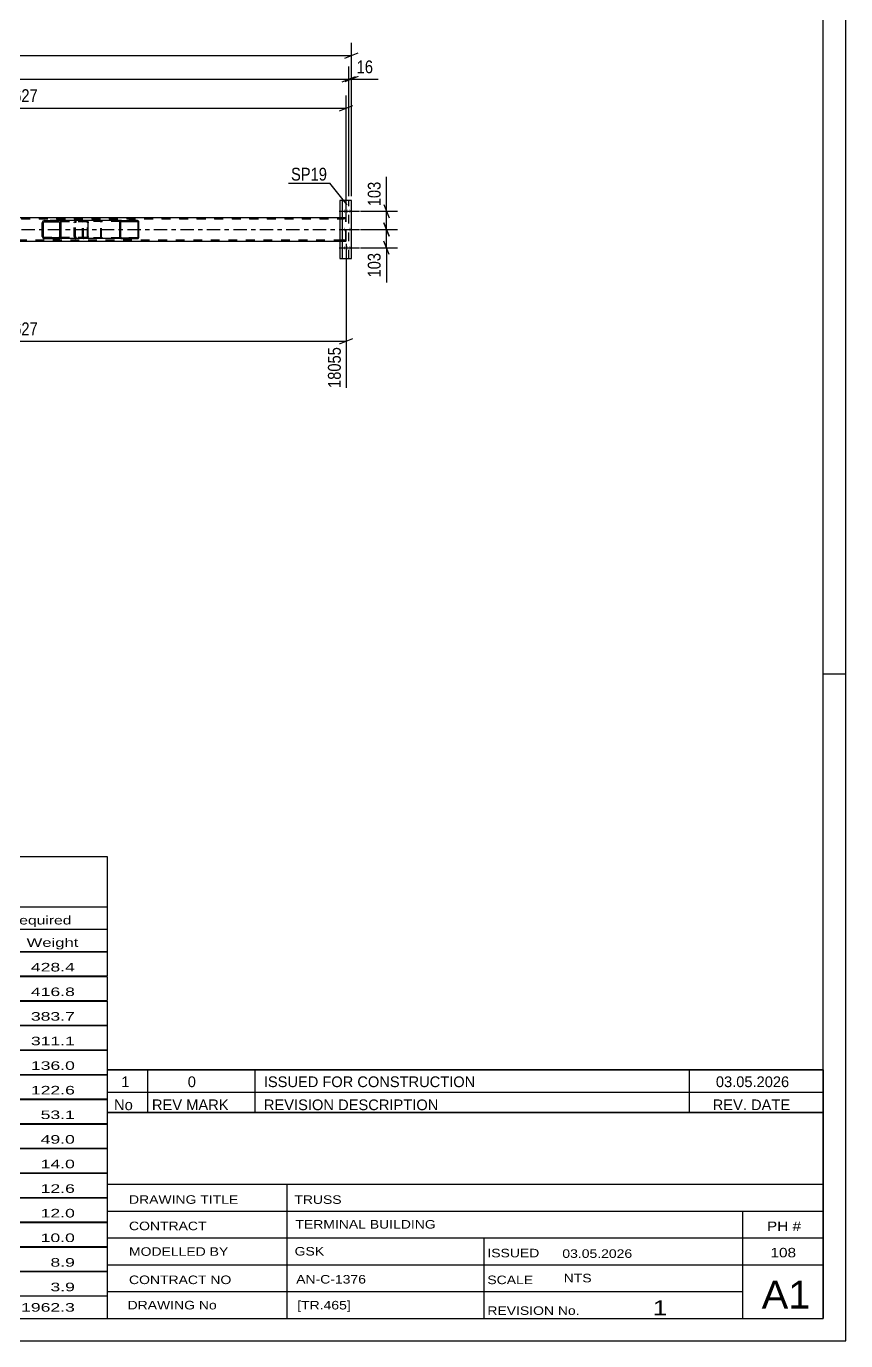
# Model space of a CAD drawing. Header units: millimetres. Extents: x 0 to 841, y 0 to 594.
# Drawn here: x 657.9 to 841, y 0 to 293.9 of the extents above; entities that cross this region are included whole.
import ezdxf

# ---------------------------------------------------------------- set-up
doc = ezdxf.new("R2010")
doc.units = ezdxf.units.MM
doc.linetypes.add('DXK_LINE_DOT2', pattern=[3.9198, 1.9599, -1.9599])
doc.linetypes.add('DXK_LINE_DOT3', pattern=[5.9187, 2.979, -0.9799, 0.9799, -0.9799])
doc.styles.add('Arial Narrow', font='ARIALN.TTF', dxfattribs={"height": 0.2})

# ---------------------------------------------------------------- blocks, each defined once
blk = doc.blocks.new('Unknown-814553059-12556')
at = {"color": 7, "linetype": 'Continuous'}
for p, q in [((676, 51.05), (676, 5)), ((676, 51.05), (836, 51.05)), ((836, 51), (836, 5)), ((676, 35), (836, 35)), ((716.14, 35), (716.14, 5)), ((676, 29), (836, 29)), ((818, 5.05), (818, 29.05)), ((676, 23), (836, 23)), ((760.14, 23), (760.14, 5)), ((676, 17), (836, 17)), ((676, 11), (818, 11)), ((676, 5), (836, 5))]:
    blk.add_line(p, q, dxfattribs=at)
at = {"color": 7, "style": 'Arial Narrow'}
for s, height, width, p in [('DRAWING TITLE', 1.9089, 1.425378, (680.88, 30.61)), ('TRUSS', 1.909, 1.425378, (717.81, 30.59)), ('CONTRACT', 1.909, 1.425378, (680.88, 24.71)), ('TERMINAL BUILDING', 1.9089, 1.425378, (718.06, 25.07)), ('MODELLED BY', 1.9089, 1.425378, (680.88, 18.98)), ('GSK', 1.909, 1.425378, (717.88, 19.04)), ('ISSUED', 1.909, 1.425378, (760.94, 18.64)), ('03.05.2026', 1.909, 1.425378, (777.69, 18.52)), ('AN-C-1376', 1.909, 1.425378, (718.23, 12.78)), ('CONTRACT NO', 1.9089, 1.425378, (680.88, 12.66)), ('SCALE', 1.909, 1.425378, (760.94, 12.65)), ('A1', 6.204, 1.25, (822.24, 7.2)), ('DRAWING No', 1.909, 1.425378, (680.56, 7)), ('[TR.465]', 1.909, 1.425378, (718.46, 6.99)), ('1', 3.34, 1.5, (797.91, 5.68)), ('REVISION No.', 1.9089, 1.425378, (760.94, 5.77))]:
    blk.add_text(s, height=height, dxfattribs=dict(at, width=width)).set_placement(p)
at = {"color": 7, "linetype": 'Continuous', "style": 'Arial Narrow'}
for s, height, width, p in [('PH #', 2.1, 1.42538, (823.4, 24.55)), ('108', 2.1, 1.42538, (824.19, 18.65)), ('NTS', 1.909, 1.425378, (778, 13.05))]:
    blk.add_text(s, height=height, dxfattribs=dict(at, width=width)).set_placement(p)
blk = doc.blocks.new('Unknown-814553059-1135')
at = {"color": 5, "linetype": 'Continuous'}
for p, q in [((841, 0), (841, 594)), ((836, 5), (836, 589)), ((841, 149), (836, 149)), ((5, 5), (836, 5)), ((0, 0), (841, 0))]:
    blk.add_line(p, q, dxfattribs=at)
blk = doc.blocks.new('Unknown-814553059-12557')
at = {"color": 7, "linetype": 'Continuous'}
for p, q in [((516, 108.25), (676, 108.25)), ((516, 97), (516, 108.25)), ((676, 108.25), (676, 97)), ((516, 97), (676, 97)), ((516, 97), (516, 92)), ((676, 97), (676, 92)), ((516, 92), (676, 92)), ((516, 92), (516, 87)), ((540, 92), (540, 87)), ((575.5, 92), (575.5, 87)), ((601.5, 92), (601.5, 87)), ((614.5, 92), (614.5, 87)), ((632, 92), (632, 87)), ((654, 92), (654, 87)), ((676, 92), (676, 87)), ((516, 87), (676, 87)), ((516, 86.95), (516, 81.55)), ((516, 86.95), (676, 86.95)), ((540, 87), (540, 81.5)), ((575.5, 87), (575.5, 81.5)), ((601.5, 87), (601.5, 81.5)), ((614.5, 87), (614.5, 81.5)), ((632, 87), (632, 81.5)), ((654, 87), (654, 81.5)), ((676, 86.95), (676, 81.55)), ((516, 81.55), (676, 81.55)), ((516, 81.45), (516, 76.05)), ((516, 81.45), (676, 81.45)), ((540, 81.5), (540, 76)), ((575.5, 81.5), (575.5, 76)), ((601.5, 81.5), (601.5, 76)), ((614.5, 81.5), (614.5, 76)), ((632, 81.5), (632, 76)), ((654, 81.5), (654, 76)), ((676, 81.45), (676, 76.05)), ((516, 76.05), (676, 76.05)), ((516, 75.95), (516, 70.55)), ((516, 75.95), (676, 75.95)), ((540, 76), (540, 70.5)), ((575.5, 76), (575.5, 70.5)), ((601.5, 76), (601.5, 70.5)), ((614.5, 76), (614.5, 70.5)), ((632, 76), (632, 70.5)), ((654, 76), (654, 70.5)), ((676, 75.95), (676, 70.55)), ((516, 70.55), (676, 70.55)), ((516, 70.45), (516, 65.05)), ((516, 70.45), (676, 70.45)), ((540, 70.5), (540, 65)), ((575.5, 70.5), (575.5, 65)), ((601.5, 70.5), (601.5, 65)), ((614.5, 70.5), (614.5, 65)), ((632, 70.5), (632, 65)), ((654, 70.5), (654, 65)), ((676, 70.45), (676, 65.05)), ((516, 65.05), (676, 65.05)), ((516, 64.95), (516, 59.55)), ((516, 64.95), (676, 64.95)), ((540, 65), (540, 59.5)), ((575.5, 65), (575.5, 59.5)), ((601.5, 65), (601.5, 59.5)), ((614.5, 65), (614.5, 59.5)), ((632, 65), (632, 59.5)), ((654, 65), (654, 59.5)), ((676, 64.95), (676, 59.55)), ((516, 59.55), (676, 59.55)), ((516, 59.45), (516, 54.05)), ((516, 59.45), (676, 59.45)), ((540, 59.5), (540, 54)), ((575.5, 59.5), (575.5, 54)), ((601.5, 59.5), (601.5, 54)), ((614.5, 59.5), (614.5, 54)), ((632, 59.5), (632, 54)), ((654, 59.5), (654, 54)), ((676, 59.45), (676, 54.05)), ((516, 54.05), (676, 54.05)), ((516, 53.95), (516, 48.55)), ((516, 53.95), (676, 53.95)), ((540, 54), (540, 48.5)), ((575.5, 54), (575.5, 48.5)), ((601.5, 54), (601.5, 48.5)), ((614.5, 54), (614.5, 48.5)), ((632, 54), (632, 48.5)), ((654, 54), (654, 48.5)), ((676, 53.95), (676, 48.55)), ((516, 48.55), (676, 48.55)), ((516, 48.45), (516, 43.05)), ((516, 48.45), (676, 48.45)), ((540, 48.5), (540, 43)), ((575.5, 48.5), (575.5, 43)), ((601.5, 48.5), (601.5, 43)), ((614.5, 48.5), (614.5, 43)), ((632, 48.5), (632, 43)), ((654, 48.5), (654, 43)), ((676, 48.45), (676, 43.05)), ((516, 43.05), (676, 43.05)), ((516, 42.95), (516, 37.55)), ((516, 42.95), (676, 42.95)), ((540, 43), (540, 37.5)), ((575.5, 43), (575.5, 37.5)), ((601.5, 43), (601.5, 37.5)), ((614.5, 43), (614.5, 37.5)), ((632, 43), (632, 37.5)), ((654, 43), (654, 37.5)), ((676, 42.95), (676, 37.55)), ((516, 37.55), (676, 37.55)), ((516, 37.45), (516, 32.05)), ((516, 37.45), (676, 37.45)), ((540, 37.5), (540, 32)), ((575.5, 37.5), (575.5, 32)), ((601.5, 37.5), (601.5, 32)), ((614.5, 37.5), (614.5, 32)), ((632, 37.5), (632, 32)), ((654, 37.5), (654, 32)), ((676, 37.45), (676, 32.05)), ((516, 32.05), (676, 32.05)), ((516, 31.95), (516, 26.55)), ((516, 31.95), (676, 31.95)), ((540, 32), (540, 26.5)), ((575.5, 32), (575.5, 26.5)), ((601.5, 32), (601.5, 26.5)), ((614.5, 32), (614.5, 26.5)), ((632, 32), (632, 26.5)), ((654, 32), (654, 26.5)), ((676, 31.95), (676, 26.55)), ((516, 26.55), (676, 26.55)), ((516, 26.45), (516, 21.05)), ((516, 26.45), (676, 26.45)), ((540, 26.5), (540, 21)), ((575.5, 26.5), (575.5, 21)), ((601.5, 26.5), (601.5, 21)), ((614.5, 26.5), (614.5, 21)), ((632, 26.5), (632, 21)), ((654, 26.5), (654, 21)), ((676, 26.45), (676, 21.05)), ((516, 21.05), (676, 21.05)), ((516, 20.95), (516, 15.55)), ((516, 20.95), (676, 20.95)), ((540, 21), (540, 15.5)), ((575.5, 21), (575.5, 15.5)), ((601.5, 21), (601.5, 15.5)), ((614.5, 21), (614.5, 15.5)), ((632, 21), (632, 15.5)), ((654, 21), (654, 15.5)), ((676, 20.95), (676, 15.55)), ((516, 15.55), (676, 15.55)), ((516, 15.45), (516, 10.05)), ((516, 15.45), (676, 15.45)), ((540, 15.5), (540, 10)), ((575.5, 15.5), (575.5, 10)), ((601.5, 15.5), (601.5, 10)), ((614.5, 15.5), (614.5, 10)), ((632, 15.5), (632, 10)), ((654, 15.5), (654, 10)), ((676, 15.45), (676, 10.05)), ((516, 10.05), (676, 10.05)), ((516, 10), (676, 10)), ((516, 10), (516, 5)), ((632, 10), (632, 5)), ((654, 10), (654, 5)), ((676, 10), (676, 5)), ((516, 5), (676, 5))]:
    blk.add_line(p, q, dxfattribs=at)
at = {"color": 7, "style": 'Arial Narrow'}
for s, height, width, p in [('GENERAL NOTES & WELD DETAILS :', 2.8633, 1.4, (517.15, 100.56)), ('REFER TYP DRAWING TYP-01', 1.9089, 1.6, (600.7, 100.66)), ("MATERIAL LIST FOR ASSEMBLY MK'D", 1.9089, 1.6, (517.15, 93.06)), ('TR465', 1.909, 1.794707, (609.9, 92.97)), ('1', 1.91, 1.794707, (638.08, 93.06)), ('No. Required', 1.9089, 1.6, (647.41, 93.06)), ('Mark', 1.909, 1.7, (517.34, 88)), ('Profile', 1.909, 1.7, (550.41, 88)), ('Material', 1.909, 1.7, (580.54, 88.06)), ('No.', 1.909, 1.7, (605.5, 88.06)), ('Length', 1.909, 1.7, (616, 88.06)), ('Area', 1.909, 1.7, (638.5, 88.06)), ('Weight', 1.909, 1.7, (658, 88.06))]:
    blk.add_text(s, height=height, dxfattribs=dict(at, width=width)).set_placement(p)
at = {"color": 7, "linetype": 'Continuous', "style": 'Arial Narrow'}
for s, height, width, p in [('BC186', 1.909, 1.794707, (517.5, 82.56)), ('SHS132*6', 1.909, 1.794707, (542, 82.56)), ('E350', 1.909, 1.794707, (581.74, 82.56)), ('1', 1.91, 1.794707, (605.86, 82.56)), ('18055', 1.909, 1.794707, (616.4, 82.56)), ('9.5', 1.909, 1.794707, (642.32, 82.56)), ('428.4', 1.909, 1.794707, (658.96, 82.56)), ('TR465', 1.909, 1.794707, (517.5, 77.06)), ('SHS100*8', 1.909, 1.794707, (542, 77.06)), ('E350', 1.909, 1.794707, (581.74, 77.06)), ('1', 1.91, 1.794707, (605.86, 77.06)), ('18035', 1.909, 1.794707, (616.4, 77.06)), ('7.2', 1.909, 1.794707, (642.32, 77.06)), ('416.8', 1.909, 1.794707, (658.96, 77.06)), ('M177', 1.909, 1.794707, (517.5, 71.56)), ('SHS100*6', 1.909, 1.794707, (542, 71.56)), ('E350', 1.909, 1.794707, (581.74, 71.56)), ('7', 1.91, 1.794707, (605.86, 71.56)), ('3167', 1.909, 1.794707, (618.58, 71.56)), ('1.2', 1.909, 1.794707, (642.32, 71.56)), ('383.7', 1.909, 1.794707, (658.96, 71.56)), ('M196', 1.909, 1.794707, (517.5, 66.06)), ('SHS100*4', 1.909, 1.794707, (542, 66.06)), ('E350', 1.909, 1.794707, (581.74, 66.06)), ('8', 1.91, 1.794707, (605.86, 66.06)), ('3261', 1.909, 1.794707, (618.58, 66.06)), ('1.3', 1.909, 1.794707, (642.32, 66.06)), ('311.1', 1.909, 1.794707, (658.96, 66.06)), ('SP20', 1.909, 1.794707, (517.5, 60.56)), ('PL20*380', 1.909, 1.794707, (542, 60.56)), ('E350', 1.909, 1.794707, (581.74, 60.56)), ('6', 1.91, 1.794707, (605.86, 60.56)), ('380', 1.909, 1.794707, (620.77, 60.56)), ('0.3', 1.909, 1.794707, (642.32, 60.56)), ('136.0', 1.909, 1.794707, (658.96, 60.56)), ('PL581', 1.909, 1.794707, (517.5, 55.06)), ('PL12*300', 1.909, 1.794707, (542, 55.06)), ('E350', 1.909, 1.794707, (581.74, 55.06)), ('14', 1.909, 1.794707, (604.76, 55.06)), ('310', 1.909, 1.794707, (620.77, 55.06)), ('0.2', 1.909, 1.794707, (642.32, 55.06)), ('122.6', 1.909, 1.794707, (658.96, 55.06)), ('SP19', 1.909, 1.794707, (517.5, 49.56)), ('PL16*325', 1.909, 1.794707, (542, 49.56)), ('E350', 1.909, 1.794707, (581.74, 49.56)), ('4', 1.91, 1.794707, (605.86, 49.56)), ('325', 1.909, 1.794707, (620.77, 49.56)), ('0.2', 1.909, 1.794707, (642.32, 49.56)), ('53.1', 1.909, 1.794707, (661.14, 49.56)), ('M1488', 1.909, 1.794707, (517.5, 44.06)), ('RHS100*100*6', 1.9089, 1.794707, (542, 44.06)), ('E350', 1.909, 1.794707, (581.74, 44.06)), ('14', 1.909, 1.794707, (604.76, 44.06)), ('198', 1.909, 1.794707, (620.77, 44.06)), ('0.1', 1.909, 1.794707, (642.32, 44.06)), ('49.0', 1.909, 1.794707, (661.14, 44.06)), ('TB74', 1.909, 1.794707, (517.5, 38.56)), ('RHS150*110*6', 1.9089, 1.794707, (542, 38.56)), ('E350', 1.909, 1.794707, (581.74, 38.56)), ('3', 1.91, 1.794707, (605.86, 38.56)), ('200', 1.909, 1.794707, (620.77, 38.56)), ('0.1', 1.909, 1.794707, (642.32, 38.56)), ('14.0', 1.909, 1.794707, (661.14, 38.56)), ('TB48', 1.909, 1.794707, (517.5, 33.06)), ('RHS150*110*6', 1.9089, 1.794707, (542, 33.06)), ('E350', 1.909, 1.794707, (581.74, 33.06)), ('3', 1.91, 1.794707, (605.86, 33.06)), ('180', 1.909, 1.794707, (620.77, 33.06)), ('0.1', 1.909, 1.794707, (642.32, 33.06)), ('12.6', 1.909, 1.794707, (661.14, 33.06)), ('PL538', 1.909, 1.794707, (517.5, 27.56)), ('PL10*150', 1.909, 1.794707, (542, 27.56)), ('E350', 1.909, 1.794707, (581.74, 27.56)), ('6', 1.91, 1.794707, (605.86, 27.56)), ('170', 1.909, 1.794707, (620.77, 27.56)), ('0.1', 1.909, 1.794707, (642.32, 27.56)), ('12.0', 1.909, 1.794707, (661.14, 27.56)), ('ST33', 1.909, 1.794707, (517.5, 22.06)), ('PL8*100', 1.909, 1.794707, (542, 22.06)), ('E350', 1.909, 1.794707, (581.74, 22.06)), ('24', 1.909, 1.794707, (604.76, 22.06)), ('135', 1.909, 1.794707, (620.77, 22.06)), ('0.0', 1.909, 1.794707, (642.32, 22.06)), ('10.0', 1.909, 1.794707, (661.14, 22.06)), ('ST32', 1.909, 1.794707, (517.5, 16.56)), ('PL8*100', 1.909, 1.794707, (542, 16.56)), ('E350', 1.909, 1.794707, (581.74, 16.56)), ('24', 1.909, 1.794707, (604.76, 16.56)), ('121', 1.909, 1.794707, (620.77, 16.56)), ('0.0', 1.909, 1.794707, (642.32, 16.56)), ('8.9', 1.909, 1.794707, (663.33, 16.56)), ('M1489', 1.909, 1.794707, (517.5, 11.06)), ('RHS100*100*6', 1.9089, 1.794707, (542, 11.06)), ('E350', 1.909, 1.794707, (581.74, 11.06)), ('1', 1.91, 1.794707, (605.86, 11.06)), ('222', 1.909, 1.794707, (620.77, 11.06)), ('0.1', 1.909, 1.794707, (642.32, 11.06)), ('3.9', 1.909, 1.794707, (663.33, 11.06)), ('Total', 1.909, 1.7, (618.33, 6.5)), ('44.4', 1.909, 1.794707, (639.64, 6.5)), ('1962.3', 1.909, 1.794707, (656.77, 6.5))]:
    blk.add_text(s, height=height, dxfattribs=dict(at, width=width)).set_placement(p)
blk = doc.blocks.new('Unknown-814553059-12559')
at = {"color": 7, "linetype": 'Continuous'}
for p, q in [((676, 60.55), (836, 60.55)), ((836, 60.55), (676, 60.55)), ((676, 60.55), (676, 55.55)), ((685, 60.55), (685, 55.55)), ((709, 60.55), (709, 55.55)), ((806, 60.55), (806, 55.55)), ((836, 60.55), (836, 55.55)), ((676, 55.55), (836, 55.55)), ((676, 55.55), (676, 51.05)), ((676, 55.55), (836, 55.55)), ((685, 55.55), (685, 51.05)), ((709, 55.55), (709, 51.05)), ((806, 55.55), (806, 51.05)), ((836, 55.55), (836, 51.05)), ((836, 51.05), (676, 51.05))]:
    blk.add_line(p, q, dxfattribs=at)
at = {"color": 7, "linetype": 'Continuous', "style": 'Arial Narrow'}
for s, height, width, p in [('1', 2.39, 1.196471, (679.16, 56.7)), ('0', 2.39, 1.196471, (694, 56.7)), ('ISSUED FOR CONSTRUCTION', 2.3861, 1.196471, (711, 56.7)), ('03.05.2026', 2.386, 1.196471, (812, 56.7)), ('No', 2.386, 1.2, (677.54, 51.55)), ('REV MARK', 2.386, 1.2, (686, 51.55)), ('REVISION DESCRIPTION', 2.3861, 1.2, (711, 51.55)), ('REV. DATE', 2.386, 1.2, (811.28, 51.55))]:
    blk.add_text(s, height=height, dxfattribs=dict(at, width=width)).set_placement(p)
blk = doc.blocks.new('Part-814553059-5522 - 5433')
at = {"linetype": 'Continuous'}
h = blk.add_hatch(dxfattribs=at)
h.set_pattern_fill('', scale=0.7, style=0, pattern_type=0)
h.set_pattern_definition([(45, (683.0866, 250.2316), (-1.57154, 1.57154), [])])
h.paths.add_polyline_path([(683.11, 250.11), (683.09, 250.23), (683.01, 250.34), (682.9, 250.4), (682.77, 250.43), (679.2, 250.43), (679.07, 250.4), (678.96, 250.34), (678.88, 250.23), (678.86, 250.11), (678.86, 246.75), (678.88, 246.63), (678.96, 246.52), (679.07, 246.45), (679.2, 246.43), (682.77, 246.43), (682.9, 246.45), (683.01, 246.52), (683.09, 246.63), (683.11, 246.75)])
h.paths.add_polyline_path([(682.93, 246.69), (682.89, 246.64), (682.84, 246.6), (682.77, 246.59), (679.2, 246.59), (679.13, 246.6), (679.08, 246.64), (679.04, 246.69), (679.03, 246.75), (679.03, 250.11), (679.04, 250.17), (679.08, 250.22), (679.13, 250.26), (679.2, 250.27), (682.77, 250.27), (682.84, 250.26), (682.89, 250.22), (682.93, 250.17), (682.94, 250.11), (682.94, 246.75)])
at = {"color": 7, "linetype": 'DXK_LINE_DOT2'}
for p, q in [((670.51, 250.11), (670.53, 250.23)), ((670.51, 246.75), (670.51, 250.11)), ((670.69, 250.17), (670.68, 250.11)), ((670.68, 246.75), (670.68, 250.11)), ((670.73, 250.22), (670.69, 250.17)), ((670.72, 250.4), (670.85, 250.43)), ((670.78, 250.26), (670.73, 250.22)), ((670.85, 250.27), (670.78, 250.26)), ((671.5, 250.43), (670.85, 250.43)), ((682.77, 250.27), (670.85, 250.27)), ((674.42, 250.43), (674.55, 250.4)), ((674.49, 250.26), (674.42, 250.27)), ((674.54, 250.22), (674.49, 250.26)), ((674.58, 250.17), (674.54, 250.22)), ((674.59, 250.11), (674.58, 250.17)), ((674.59, 246.75), (674.59, 250.11)), ((674.74, 250.23), (674.76, 250.11)), ((674.76, 246.75), (674.76, 250.11)), ((682.77, 250.43), (679.2, 250.43)), ((670.53, 246.63), (670.51, 246.75)), ((670.68, 246.75), (670.69, 246.69)), ((670.69, 246.69), (670.73, 246.64)), ((670.85, 246.43), (670.72, 246.45)), ((670.73, 246.64), (670.78, 246.6)), ((670.78, 246.6), (670.85, 246.59)), ((682.77, 246.59), (670.85, 246.59)), ((671.5, 246.43), (670.85, 246.43)), ((674.42, 246.59), (674.49, 246.6)), ((674.55, 246.45), (674.42, 246.43)), ((674.49, 246.6), (674.54, 246.64)), ((674.54, 246.64), (674.58, 246.69)), ((674.58, 246.69), (674.59, 246.75)), ((674.76, 246.75), (674.74, 246.63)), ((682.77, 246.43), (679.2, 246.43))]:
    blk.add_line(p, q, dxfattribs=at)
at = {"color": 2, "linetype": 'Continuous'}
for p, q in [((679.2, 250.43), (671.5, 250.43)), ((678.88, 250.23), (678.86, 250.11)), ((678.86, 246.75), (678.86, 250.11)), ((679.03, 250.11), (679.04, 250.17)), ((679.03, 246.75), (679.03, 250.11)), ((679.04, 250.17), (679.08, 250.22)), ((679.2, 250.43), (679.07, 250.4)), ((679.08, 250.22), (679.13, 250.26)), ((679.13, 250.26), (679.2, 250.27)), ((679.2, 250.43), (682.77, 250.43)), ((679.2, 250.27), (682.77, 250.27)), ((682.9, 250.4), (682.77, 250.43)), ((682.77, 250.27), (682.84, 250.26)), ((682.84, 250.26), (682.89, 250.22)), ((682.89, 250.22), (682.93, 250.17)), ((682.93, 250.17), (682.94, 250.11)), ((682.94, 246.75), (682.94, 250.11)), ((683.11, 250.11), (683.09, 250.23)), ((683.11, 246.75), (683.11, 250.11)), ((679.2, 246.43), (671.5, 246.43)), ((678.86, 246.75), (678.88, 246.63)), ((679.04, 246.69), (679.03, 246.75)), ((679.08, 246.64), (679.04, 246.69)), ((679.07, 246.45), (679.2, 246.43)), ((679.13, 246.6), (679.08, 246.64)), ((679.2, 246.59), (679.13, 246.6)), ((679.2, 246.59), (682.77, 246.59)), ((679.2, 246.43), (682.77, 246.43)), ((682.84, 246.6), (682.77, 246.59)), ((682.77, 246.43), (682.9, 246.45)), ((682.89, 246.64), (682.84, 246.6)), ((682.93, 246.69), (682.89, 246.64)), ((682.94, 246.75), (682.93, 246.69)), ((683.09, 246.63), (683.11, 246.75))]:
    blk.add_line(p, q, dxfattribs=at)
at = {"color": 7, "linetype": 'DXK_LINE_DOT2'}
for centre, start, end in [((674.44, 250.1), 24.32, 69.2417), ((670.83, 246.76), 204.32, 249.2417), ((674.44, 246.76), 290.7583, 335.68)]:
    blk.add_arc(centre, 0.331, start, end, dxfattribs=at)
at = {"color": 2, "linetype": 'Continuous'}
for centre, start, end in [((679.18, 250.1), 110.7583, 155.6801), ((682.78, 250.1), 24.3199, 69.2417), ((679.18, 246.76), 204.3199, 249.2417), ((682.78, 246.76), 290.7583, 335.6801)]:
    blk.add_arc(centre, 0.331, start, end, dxfattribs=at)
blk = doc.blocks.new('Part-814553059-5493 - 5433')
at = {"linetype": 'Continuous'}
h = blk.add_hatch(dxfattribs=at)
h.set_pattern_fill('', scale=0.7, style=0, pattern_type=0)
h.set_pattern_definition([(45, (665.663, 250.1328), (-1.57154, 1.57154), [])])
h.paths.add_polyline_path([(665.7, 249.95), (665.66, 250.13), (665.55, 250.29), (665.39, 250.39), (665.2, 250.43), (662.01, 250.43), (661.82, 250.39), (661.66, 250.29), (661.55, 250.13), (661.51, 249.95), (661.51, 246.91), (661.55, 246.73), (661.66, 246.57), (661.82, 246.47), (662.01, 246.43), (665.2, 246.43), (665.39, 246.47), (665.55, 246.57), (665.66, 246.73), (665.7, 246.91)])
h.paths.add_polyline_path([(665.43, 246.82), (665.38, 246.74), (665.29, 246.69), (665.2, 246.67), (662.01, 246.67), (661.92, 246.69), (661.84, 246.74), (661.78, 246.82), (661.76, 246.91), (661.76, 249.95), (661.78, 250.04), (661.84, 250.12), (661.92, 250.17), (662.01, 250.19), (665.2, 250.19), (665.29, 250.17), (665.38, 250.12), (665.43, 250.04), (665.45, 249.95), (665.45, 246.91)])
at = {"color": 2, "linetype": 'Continuous'}
for p, q in [((661.55, 250.13), (661.51, 249.95)), ((661.51, 246.91), (661.51, 249.95)), ((661.76, 249.95), (661.78, 250.04)), ((661.76, 246.91), (661.76, 249.95)), ((661.78, 250.04), (661.84, 250.12)), ((662.01, 250.43), (661.82, 250.39)), ((661.84, 250.12), (661.92, 250.17)), ((661.92, 250.17), (662.01, 250.19)), ((662.01, 250.43), (665.2, 250.43)), ((662.01, 250.19), (665.2, 250.19)), ((671.5, 250.43), (665.2, 250.43)), ((665.39, 250.39), (665.2, 250.43)), ((665.2, 250.19), (665.29, 250.17)), ((665.29, 250.17), (665.38, 250.12)), ((665.38, 250.12), (665.43, 250.04)), ((665.43, 250.04), (665.45, 249.95)), ((665.45, 246.91), (665.45, 249.95)), ((665.7, 249.95), (665.66, 250.13)), ((665.7, 246.91), (665.7, 249.95)), ((671.5, 250.43), (671.6, 250.39)), ((671.6, 250.39), (671.69, 250.29)), ((671.69, 250.29), (671.75, 250.13)), ((671.75, 250.13), (671.77, 249.95)), ((671.77, 246.91), (671.77, 249.95)), ((661.51, 246.91), (661.55, 246.73)), ((661.78, 246.82), (661.76, 246.91)), ((665.45, 246.91), (665.43, 246.82)), ((665.66, 246.73), (665.7, 246.91)), ((671.77, 246.91), (671.75, 246.73)), ((661.84, 246.74), (661.78, 246.82)), ((661.82, 246.47), (662.01, 246.43)), ((661.92, 246.69), (661.84, 246.74)), ((662.01, 246.67), (661.92, 246.69)), ((662.01, 246.67), (665.2, 246.67)), ((662.01, 246.43), (665.2, 246.43)), ((665.29, 246.69), (665.2, 246.67)), ((665.2, 246.43), (665.39, 246.47)), ((671.5, 246.43), (665.2, 246.43)), ((665.38, 246.74), (665.29, 246.69)), ((665.43, 246.82), (665.38, 246.74)), ((671.6, 246.47), (671.5, 246.43)), ((671.69, 246.57), (671.6, 246.47)), ((671.75, 246.73), (671.69, 246.57))]:
    blk.add_line(p, q, dxfattribs=at)
at = {"color": 7, "linetype": 'DXK_LINE_DOT2'}
for p, q in [((665.2, 250.43), (662.01, 250.43)), ((671.5, 250.19), (662.01, 250.19)), ((668.66, 249.95), (668.7, 250.13)), ((668.66, 246.91), (668.66, 249.95)), ((668.93, 250.04), (668.91, 249.95)), ((668.91, 246.91), (668.91, 249.95)), ((668.99, 250.12), (668.93, 250.04)), ((668.97, 250.39), (669.16, 250.43)), ((669.07, 250.17), (668.99, 250.12)), ((669.16, 250.19), (669.07, 250.17)), ((670.51, 250.19), (670.51, 250.43)), ((671.55, 250.17), (671.5, 250.19)), ((671.59, 250.12), (671.55, 250.17)), ((671.62, 250.04), (671.59, 250.12)), ((671.63, 249.95), (671.62, 250.04)), ((671.63, 246.91), (671.63, 249.95)), ((668.7, 246.73), (668.66, 246.91)), ((668.91, 246.91), (668.93, 246.82)), ((671.62, 246.82), (671.63, 246.91)), ((671.5, 246.67), (662.01, 246.67)), ((665.2, 246.43), (662.01, 246.43)), ((668.93, 246.82), (668.99, 246.74)), ((669.16, 246.43), (668.97, 246.47)), ((668.99, 246.74), (669.01, 246.73)), ((669.01, 246.73), (669.07, 246.69)), ((669.07, 246.69), (669.16, 246.67)), ((670.51, 246.43), (670.51, 246.67)), ((671.5, 246.67), (671.55, 246.69)), ((671.55, 246.69), (671.59, 246.74)), ((671.59, 246.74), (671.62, 246.82))]:
    blk.add_line(p, q, dxfattribs=at)
at = {"color": 2, "linetype": 'Continuous'}
for centre, start, end in [((662, 249.93), 111.1941, 156.1506), ((665.21, 249.93), 23.8494, 68.8059), ((662, 246.92), 203.8494, 248.8059), ((665.21, 246.92), 291.1941, 336.1506)]:
    blk.add_arc(centre, 0.492, start, end, dxfattribs=at)
at = {"color": 7, "linetype": 'DXK_LINE_DOT2'}
for centre, start, end in [((669.15, 249.93), 111.1941, 156.1506), ((669.15, 246.92), 203.8494, 248.8059)]:
    blk.add_arc(centre, 0.492, start, end, dxfattribs=at)
blk = doc.blocks.new('Part-814553059-5551 - 5433')
at = {"color": 2, "linetype": 'Continuous'}
for p, q in [((730.61, 254.93), (727.96, 254.93)), ((727.96, 254.93), (727.96, 241.93)), ((728.59, 241.93), (728.59, 254.93)), ((730.61, 241.93), (730.61, 254.93)), ((727.96, 241.93), (730.61, 241.93))]:
    blk.add_line(p, q, dxfattribs=at)
at = {"color": 7, "linetype": 'DXK_LINE_DOT2'}
blk.add_line((729.98, 241.93), (729.98, 254.93), dxfattribs=at)
blk = doc.blocks.new('Part-814553059-5605 - 5433')
at = {"color": 7, "linetype": 'DXK_LINE_DOT2'}
for p, q in [((729.31, 250.83), (64.97, 250.83)), ((64.97, 250.83), (728.57, 250.83)), ((729.31, 251.07), (727.96, 251.07)), ((728.63, 251.07), (727.96, 251.07)), ((728.58, 250.93), (728.56, 250.77)), ((728.56, 250.77), (728.56, 250.59)), ((728.56, 246.27), (728.56, 250.59)), ((728.6, 251.03), (728.58, 250.93)), ((728.59, 250.62), (728.6, 250.68)), ((728.59, 250.59), (728.59, 250.62)), ((728.59, 246.27), (728.59, 250.59)), ((728.63, 251.07), (728.6, 251.03)), ((728.6, 250.68), (728.61, 250.76)), ((728.61, 250.76), (728.62, 250.81)), ((728.62, 250.81), (728.63, 250.83)), ((729.34, 251.03), (729.31, 251.07)), ((729.31, 250.83), (729.32, 250.81)), ((729.32, 250.81), (729.34, 250.76)), ((729.36, 250.93), (729.34, 251.03)), ((729.34, 250.76), (729.34, 250.68)), ((729.34, 250.68), (729.35, 250.59)), ((729.35, 246.27), (729.35, 250.59)), ((729.38, 250.77), (729.36, 250.93)), ((729.39, 250.59), (729.38, 250.77)), ((729.39, 246.27), (729.39, 250.59)), ((728.57, 246.03), (64.97, 246.03)), ((729.31, 245.79), (163.82, 245.79)), ((728.56, 246.27), (728.56, 246.09)), ((728.56, 246.09), (728.58, 245.93)), ((729.31, 246.03), (728.57, 246.03)), ((728.58, 245.93), (728.6, 245.83)), ((728.6, 246.18), (728.59, 246.27)), ((728.61, 246.1), (728.6, 246.18)), ((728.6, 245.83), (728.63, 245.79)), ((728.62, 246.05), (728.61, 246.1)), ((728.63, 246.03), (728.62, 246.05)), ((729.32, 246.05), (729.31, 246.03)), ((729.31, 245.79), (729.34, 245.83)), ((729.34, 246.1), (729.32, 246.05)), ((729.35, 246.27), (729.34, 246.18)), ((729.34, 246.18), (729.34, 246.1)), ((729.34, 245.83), (729.36, 245.93)), ((729.36, 245.93), (729.38, 246.09)), ((729.38, 246.09), (729.39, 246.27))]:
    blk.add_line(p, q, dxfattribs=at)
at = {"color": 2, "linetype": 'Continuous'}
for p, q in [((727.96, 251.07), (589.49, 251.07)), ((727.96, 245.79), (589.49, 245.79))]:
    blk.add_line(p, q, dxfattribs=at)
at = {"color": 7, "linetype": 'DXK_LINE_DOT3'}
blk.add_line((64.97, 248.43), (728.97, 248.43), dxfattribs=at)
blk = doc.blocks.new('Bolt-814553059-5653 - 5433')
at = {"linetype": 'Continuous'}
for points in [[(728.9, 252.53), (728.9, 252.62), (728.9, 252.71), (728.91, 252.79), (728.92, 252.86), (728.93, 252.91), (728.95, 252.95), (728.96, 252.97), (728.97, 252.97), (728.99, 252.95), (729, 252.91), (729.01, 252.86), (729.02, 252.79), (729.03, 252.71), (729.03, 252.62), (729.04, 252.53), (729.03, 252.44), (729.03, 252.35), (729.02, 252.27), (729.01, 252.2), (729, 252.15), (728.99, 252.11), (728.97, 252.09), (728.96, 252.09), (728.95, 252.11), (728.93, 252.15), (728.92, 252.2), (728.91, 252.27), (728.9, 252.35), (728.9, 252.44)], [(729.53, 252.53), (729.54, 252.62), (729.54, 252.71), (729.55, 252.79), (729.56, 252.86), (729.57, 252.91), (729.58, 252.95), (729.6, 252.97), (729.61, 252.97), (729.62, 252.95), (729.64, 252.91), (729.65, 252.86), (729.66, 252.79), (729.67, 252.71), (729.67, 252.62), (729.67, 252.53), (729.67, 252.44), (729.67, 252.35), (729.66, 252.27), (729.65, 252.2), (729.64, 252.15), (729.62, 252.11), (729.61, 252.09), (729.6, 252.09), (729.58, 252.11), (729.57, 252.15), (729.56, 252.2), (729.55, 252.27), (729.54, 252.35), (729.54, 252.44)], [(730.17, 252.53), (730.17, 252.62), (730.18, 252.71), (730.18, 252.79), (730.19, 252.86), (730.2, 252.91), (730.22, 252.95), (730.23, 252.97), (730.25, 252.97), (730.26, 252.95), (730.27, 252.91), (730.28, 252.86), (730.29, 252.79), (730.3, 252.71), (730.31, 252.62), (730.31, 252.53), (730.31, 252.44), (730.3, 252.35), (730.29, 252.27), (730.28, 252.2), (730.27, 252.15), (730.26, 252.11), (730.25, 252.09), (730.23, 252.09), (730.22, 252.11), (730.2, 252.15), (730.19, 252.2), (730.18, 252.27), (730.18, 252.35), (730.17, 252.44)], [(728.9, 248.43), (728.9, 248.52), (728.9, 248.61), (728.91, 248.69), (728.92, 248.76), (728.93, 248.81), (728.95, 248.85), (728.96, 248.87), (728.97, 248.87), (728.99, 248.85), (729, 248.81), (729.01, 248.76), (729.02, 248.69), (729.03, 248.61), (729.03, 248.52), (729.04, 248.43), (729.03, 248.34), (729.03, 248.25), (729.02, 248.17), (729.01, 248.1), (729, 248.05), (728.99, 248.01), (728.97, 247.99), (728.96, 247.99), (728.95, 248.01), (728.93, 248.05), (728.92, 248.1), (728.91, 248.17), (728.9, 248.25), (728.9, 248.34)], [(730.17, 248.43), (730.17, 248.52), (730.18, 248.61), (730.18, 248.69), (730.19, 248.76), (730.2, 248.81), (730.22, 248.85), (730.23, 248.87), (730.25, 248.87), (730.26, 248.85), (730.27, 248.81), (730.28, 248.76), (730.29, 248.69), (730.3, 248.61), (730.31, 248.52), (730.31, 248.43), (730.31, 248.34), (730.3, 248.25), (730.29, 248.17), (730.28, 248.1), (730.27, 248.05), (730.26, 248.01), (730.25, 247.99), (730.23, 247.99), (730.22, 248.01), (730.2, 248.05), (730.19, 248.1), (730.18, 248.17), (730.18, 248.25), (730.17, 248.34)], [(728.9, 244.33), (728.9, 244.42), (728.9, 244.51), (728.91, 244.59), (728.92, 244.66), (728.93, 244.71), (728.95, 244.75), (728.96, 244.77), (728.97, 244.77), (728.99, 244.75), (729, 244.71), (729.01, 244.66), (729.02, 244.59), (729.03, 244.51), (729.03, 244.42), (729.04, 244.33), (729.03, 244.24), (729.03, 244.15), (729.02, 244.07), (729.01, 244), (729, 243.95), (728.99, 243.91), (728.97, 243.89), (728.96, 243.89), (728.95, 243.91), (728.93, 243.95), (728.92, 244), (728.91, 244.07), (728.9, 244.15), (728.9, 244.24)], [(729.53, 244.33), (729.54, 244.42), (729.54, 244.51), (729.55, 244.59), (729.56, 244.66), (729.57, 244.71), (729.58, 244.75), (729.6, 244.77), (729.61, 244.77), (729.62, 244.75), (729.64, 244.71), (729.65, 244.66), (729.66, 244.59), (729.67, 244.51), (729.67, 244.42), (729.67, 244.33), (729.67, 244.24), (729.67, 244.15), (729.66, 244.07), (729.65, 244), (729.64, 243.95), (729.62, 243.91), (729.61, 243.89), (729.6, 243.89), (729.58, 243.91), (729.57, 243.95), (729.56, 244), (729.55, 244.07), (729.54, 244.15), (729.54, 244.24)], [(730.17, 244.33), (730.17, 244.42), (730.18, 244.51), (730.18, 244.59), (730.19, 244.66), (730.2, 244.71), (730.22, 244.75), (730.23, 244.77), (730.25, 244.77), (730.26, 244.75), (730.27, 244.71), (730.28, 244.66), (730.29, 244.59), (730.3, 244.51), (730.31, 244.42), (730.31, 244.33), (730.31, 244.24), (730.3, 244.15), (730.29, 244.07), (730.28, 244), (730.27, 243.95), (730.26, 243.91), (730.25, 243.89), (730.23, 243.89), (730.22, 243.91), (730.2, 243.95), (730.19, 244), (730.18, 244.07), (730.18, 244.15), (730.17, 244.24)]]:
    blk.add_hatch(color=1, dxfattribs=at).paths.add_polyline_path(points)
at = {"color": 1, "linetype": 'Continuous'}
for p, q in [((727.82, 252.53), (731.1, 252.53)), ((728.46, 252.53), (731.74, 252.53)), ((729.09, 252.53), (732.37, 252.53)), ((727.82, 248.43), (731.1, 248.43)), ((729.09, 248.43), (732.37, 248.43)), ((727.82, 244.33), (731.1, 244.33)), ((728.46, 244.33), (731.74, 244.33)), ((729.09, 244.33), (732.37, 244.33))]:
    blk.add_line(p, q, dxfattribs=at)
blk = doc.blocks.new('StraightDimension-814553059-11274 - 5433')
at = {"color": 7, "linetype": 'Continuous'}
for p, q in [((729.39, 245.27), (729.39, 213.02)), ((584.29, 236.39), (584.29, 213.02)), ((585.79, 224.06), (582.79, 222.86)), ((584.29, 223.46), (729.39, 223.46)), ((727.89, 222.86), (730.89, 224.06))]:
    blk.add_line(p, q, dxfattribs=at)
at = {"color": 0}
blk.add_wipeout([(661.09, 224.21), (661.09, 228.41), (652.58, 228.41), (652.58, 224.21)], dxfattribs=at)
at = {"color": 0, "linetype": 'Continuous'}
blk.add_wipeout([(728.79, 222.76), (724.59, 222.76), (724.59, 212.42), (728.79, 212.42)], dxfattribs=at)
at = {"color": 3, "style": 'Arial Narrow'}
blk.add_text('3627', height=2.863, dxfattribs=at).set_placement((653.18, 224.81))
at = {"color": 3, "linetype": 'Continuous', "style": 'Arial Narrow'}
blk.add_text('18055', height=2.863, rotation=90.0002, dxfattribs=at).set_placement((728.19, 213.02))
blk = doc.blocks.new('StraightDimension-814553059-5731 - 5433')
at = {"color": 7, "linetype": 'Continuous'}
for p, q in [((728.48, 281.43), (731.48, 282.63)), ((729.98, 255.93), (729.98, 284.88)), ((54.75, 282.03), (729.98, 282.03))]:
    blk.add_line(p, q, dxfattribs=at)
blk = doc.blocks.new('StraightDimension-814553059-5741 - 5433')
at = {"color": 7, "linetype": 'Continuous'}
for p, q in [((728.48, 281.43), (731.48, 282.63)), ((732.11, 282.63), (729.11, 281.43)), ((729.98, 255.93), (729.98, 284.88)), ((730.61, 255.93), (730.61, 284.88)), ((729.98, 282.03), (730.61, 282.03))]:
    blk.add_line(p, q, dxfattribs=at)
at = {"color": 0}
blk.add_wipeout([(735.99, 282.78), (735.99, 286.98), (731.14, 286.98), (731.14, 282.78)], dxfattribs=at)
at = {"color": 7, "linetype": 'Continuous'}
blk.add_line((730.61, 282.03), (736.52, 282.03), dxfattribs=at)
blk.add_line((730.61, 282.03), (736.52, 282.03), dxfattribs=at)
at = {"color": 3, "style": 'Arial Narrow'}
blk.add_text('16', height=2.863, dxfattribs=at).set_placement((731.74, 283.38))
blk = doc.blocks.new('StraightDimension-814553059-5785 - 5433')
at = {"color": 7, "linetype": 'Continuous'}
for p, q in [((730.61, 255.93), (730.61, 290.19)), ((54.11, 287.34), (730.61, 287.34)), ((729.11, 286.74), (732.11, 287.94))]:
    blk.add_line(p, q, dxfattribs=at)
blk = doc.blocks.new('StraightDimension-814553059-9141 - 5433')
at = {"color": 7, "linetype": 'Continuous'}
for p, q in [((737.84, 249.93), (739.04, 246.93)), ((732.62, 248.43), (740.84, 248.43)), ((738.44, 244.33), (738.44, 248.43)), ((732.62, 244.33), (740.84, 244.33)), ((739.04, 242.83), (737.84, 245.83))]:
    blk.add_line(p, q, dxfattribs=at)
at = {"color": 0}
blk.add_wipeout([(737.69, 243.8), (733.49, 243.8), (733.49, 237.12), (737.69, 237.12)], dxfattribs=at)
at = {"color": 7, "linetype": 'Continuous'}
blk.add_line((738.44, 244.33), (738.44, 236.59), dxfattribs=at)
blk.add_line((738.44, 244.33), (738.44, 236.59), dxfattribs=at)
at = {"color": 3, "style": 'Arial Narrow'}
blk.add_text('103', height=2.863, rotation=90.0002, dxfattribs=at).set_placement((737.09, 237.72))
blk = doc.blocks.new('StraightDimension-814553059-9143 - 5433')
at = {"color": 7, "linetype": 'Continuous'}
for p, q in [((737.84, 254.03), (739.04, 251.03)), ((732.62, 252.53), (740.84, 252.53)), ((739.04, 246.93), (737.84, 249.93)), ((738.44, 248.43), (738.44, 252.53)), ((732.62, 248.43), (740.84, 248.43))]:
    blk.add_line(p, q, dxfattribs=at)
at = {"color": 0}
blk.add_wipeout([(737.69, 259.74), (733.49, 259.74), (733.49, 253.05), (737.69, 253.05)], dxfattribs=at)
at = {"color": 7, "linetype": 'Continuous'}
blk.add_line((738.44, 252.53), (738.44, 260.26), dxfattribs=at)
blk.add_line((738.44, 252.53), (738.44, 260.26), dxfattribs=at)
at = {"color": 3, "style": 'Arial Narrow'}
blk.add_text('103', height=2.863, rotation=90.0002, dxfattribs=at).set_placement((737.09, 253.65))
blk = doc.blocks.new('StraightDimension-814553059-11234 - 5433')
at = {"color": 7, "linetype": 'Continuous'}
for p, q in [((584.29, 259.67), (584.29, 278.44)), ((729.39, 250.5), (729.39, 278.44)), ((585.79, 276.19), (582.79, 274.99)), ((584.29, 275.59), (729.39, 275.59)), ((727.89, 274.99), (730.89, 276.19))]:
    blk.add_line(p, q, dxfattribs=at)
at = {"color": 0}
blk.add_wipeout([(661.09, 276.34), (661.09, 280.54), (652.58, 280.54), (652.58, 276.34)], dxfattribs=at)
at = {"color": 3, "style": 'Arial Narrow'}
blk.add_text('3627', height=2.863, dxfattribs=at).set_placement((653.18, 276.94))
blk = doc.blocks.new('Mark-814553059-5547 - 5433')
at = {"color": 0}
blk.add_wipeout([(725.12, 259.39), (725.12, 262.39), (717.08, 262.39), (717.08, 259.39)], dxfattribs=at)
blk.add_wipeout([(725.12, 259.39), (725.12, 262.39), (717.08, 262.39), (717.08, 259.39)], dxfattribs=at)
at = {"color": 30, "linetype": 'Continuous'}
for p in [(716.48, 258.79), (729.65, 253.96)]:
    blk.add_line(p, (725.72, 258.79), dxfattribs=at)
at = {"color": 3, "style": 'Arial Narrow'}
blk.add_text('SP19', height=2.863, dxfattribs=at).set_placement((717.08, 259.39))

msp = doc.modelspace()

# ---------------------------------------------------------------- block references
for name in ['Unknown-814553059-1135', 'Bolt-814553059-5653 - 5433', 'Part-814553059-5551 - 5433', 'Part-814553059-5605 - 5433', 'Part-814553059-5493 - 5433', 'Part-814553059-5522 - 5433', 'Unknown-814553059-12557', 'Unknown-814553059-12559', 'Unknown-814553059-12556']:
    msp.add_blockref(name, (0, 0))

# ---------------------------------------------------------------- next in the draw order: block references
for name in ['StraightDimension-814553059-5731 - 5433', 'StraightDimension-814553059-9141 - 5433', 'StraightDimension-814553059-11274 - 5433']:
    msp.add_blockref(name, (0, 0))

# ---------------------------------------------------------------- next in the draw order: block references
msp.add_blockref('StraightDimension-814553059-5741 - 5433', (0, 0))

# ---------------------------------------------------------------- next in the draw order: block references
msp.add_blockref('StraightDimension-814553059-5785 - 5433', (0, 0))

# ---------------------------------------------------------------- next in the draw order: block references
for name in ['StraightDimension-814553059-11234 - 5433', 'StraightDimension-814553059-9143 - 5433']:
    msp.add_blockref(name, (0, 0))

# ---------------------------------------------------------------- next in the draw order: block references
msp.add_blockref('Mark-814553059-5547 - 5433', (0, 0))

doc.saveas('drawing.dxf')
